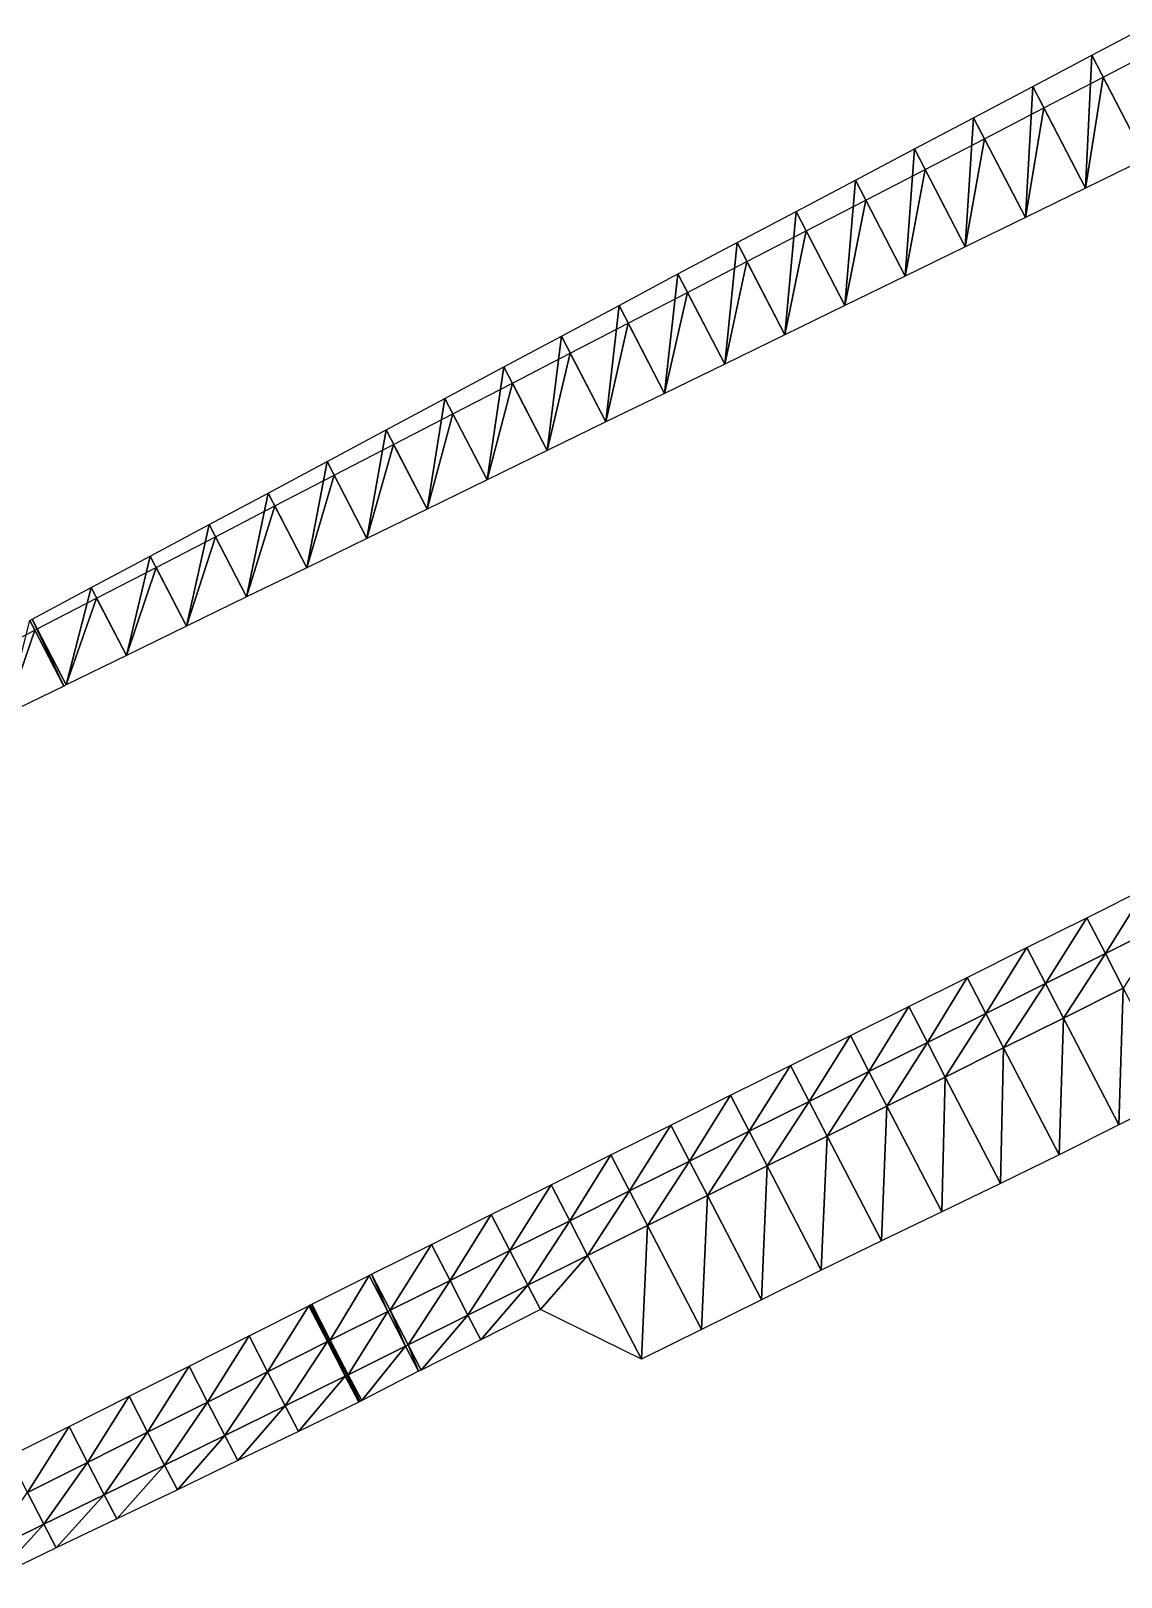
# Model space of a CAD drawing. Header units: metres. Extents: x 1882598 to 1885460, y 3171405 to 3171756.
# Drawn here: x 1882929.03 to 1882945.33, y 3171513.71 to 3171536.84 of the extents above; entities that cross this region are included whole.
import ezdxf

# ---------------------------------------------------------------- set-up
doc = ezdxf.new("R2010")
doc.units = ezdxf.units.M
doc.header["$MEASUREMENT"] = 0
doc.layers.add('Triangles surfaces projet', color=7, linetype='Continuous', true_color=0x848484)

msp = doc.modelspace()

# ---------------------------------------------------------------- linework, layer by layer
at = {"layer": 'Triangles surfaces projet'}
for points in [[(1882945.583, 3171536.841, 154.647), (1882945.696, 3171534.925, 154.705), (1882944.893, 3171536.476, 154.66), (1882945.583, 3171536.841, 154.647)], [(1882944.009, 3171536.009, 154.676), (1882944.893, 3171536.476, 154.66), (1882944.797, 3171534.487, 154.72), (1882944.009, 3171536.009, 154.676)], [(1882944.797, 3171534.487, 154.72), (1882944.893, 3171536.476, 154.66), (1882945.696, 3171534.925, 154.705), (1882944.797, 3171534.487, 154.72)], [(1882945.756, 3171536.506, 155.007), (1882945.696, 3171534.925, 155.055), (1882945.063, 3171536.148, 155.019), (1882945.756, 3171536.506, 155.007)], [(1882945.063, 3171536.148, 155.019), (1882944.797, 3171534.487, 155.07), (1882944.175, 3171535.688, 155.035), (1882945.063, 3171536.148, 155.019)], [(1882945.696, 3171534.925, 155.055), (1882944.797, 3171534.487, 155.07), (1882945.063, 3171536.148, 155.019), (1882945.696, 3171534.925, 155.055)], [(1882943.898, 3171534.049, 154.736), (1882943.125, 3171535.542, 154.692), (1882944.009, 3171536.009, 154.676), (1882943.898, 3171534.049, 154.736)], [(1882943.898, 3171534.049, 154.736), (1882944.009, 3171536.009, 154.676), (1882944.797, 3171534.487, 154.72), (1882943.898, 3171534.049, 154.736)], [(1882944.175, 3171535.688, 155.035), (1882943.898, 3171534.049, 155.086), (1882943.287, 3171535.228, 155.051), (1882944.175, 3171535.688, 155.035)], [(1882944.797, 3171534.487, 155.07), (1882943.898, 3171534.049, 155.086), (1882944.175, 3171535.688, 155.035), (1882944.797, 3171534.487, 155.07)], [(1882942.241, 3171535.075, 154.708), (1882943.125, 3171535.542, 154.692), (1882942.999, 3171533.611, 154.751), (1882942.241, 3171535.075, 154.708)], [(1882942.999, 3171533.611, 154.751), (1882943.125, 3171535.542, 154.692), (1882943.898, 3171534.049, 154.736), (1882942.999, 3171533.611, 154.751)], [(1882943.287, 3171535.228, 155.051), (1882942.999, 3171533.611, 155.101), (1882942.399, 3171534.768, 155.067), (1882943.287, 3171535.228, 155.051)], [(1882943.898, 3171534.049, 155.086), (1882942.999, 3171533.611, 155.101), (1882943.287, 3171535.228, 155.051), (1882943.898, 3171534.049, 155.086)], [(1882942.241, 3171535.075, 154.708), (1882942.1, 3171533.172, 154.766), (1882941.356, 3171534.608, 154.724), (1882942.241, 3171535.075, 154.708)], [(1882942.241, 3171535.075, 154.708), (1882942.999, 3171533.611, 154.751), (1882942.1, 3171533.172, 154.766), (1882942.241, 3171535.075, 154.708)], [(1882942.399, 3171534.768, 155.067), (1882942.1, 3171533.172, 155.116), (1882941.511, 3171534.309, 155.083), (1882942.399, 3171534.768, 155.067)], [(1882942.999, 3171533.611, 155.101), (1882942.1, 3171533.172, 155.116), (1882942.399, 3171534.768, 155.067), (1882942.999, 3171533.611, 155.101)], [(1882940.472, 3171534.141, 154.741), (1882941.356, 3171534.608, 154.724), (1882941.2, 3171532.734, 154.782), (1882940.472, 3171534.141, 154.741)], [(1882941.356, 3171534.608, 154.724), (1882942.1, 3171533.172, 154.766), (1882941.2, 3171532.734, 154.782), (1882941.356, 3171534.608, 154.724)], [(1882941.511, 3171534.309, 155.083), (1882941.2, 3171532.734, 155.132), (1882940.623, 3171533.849, 155.099), (1882941.511, 3171534.309, 155.083)], [(1882942.1, 3171533.172, 155.116), (1882941.2, 3171532.734, 155.132), (1882941.511, 3171534.309, 155.083), (1882942.1, 3171533.172, 155.116)], [(1882940.301, 3171532.296, 154.797), (1882939.588, 3171533.674, 154.757), (1882940.472, 3171534.141, 154.741), (1882940.301, 3171532.296, 154.797)], [(1882941.2, 3171532.734, 154.782), (1882940.301, 3171532.296, 154.797), (1882940.472, 3171534.141, 154.741), (1882941.2, 3171532.734, 154.782)], [(1882940.623, 3171533.849, 155.099), (1882940.301, 3171532.296, 155.147), (1882939.735, 3171533.389, 155.115), (1882940.623, 3171533.849, 155.099)], [(1882941.2, 3171532.734, 155.132), (1882940.301, 3171532.296, 155.147), (1882940.623, 3171533.849, 155.099), (1882941.2, 3171532.734, 155.132)], [(1882938.704, 3171533.207, 154.773), (1882939.588, 3171533.674, 154.757), (1882939.402, 3171531.857, 154.813), (1882938.704, 3171533.207, 154.773)], [(1882939.402, 3171531.857, 154.813), (1882939.588, 3171533.674, 154.757), (1882940.301, 3171532.296, 154.797), (1882939.402, 3171531.857, 154.813)], [(1882939.735, 3171533.389, 155.115), (1882939.402, 3171531.857, 155.163), (1882938.847, 3171532.929, 155.131), (1882939.735, 3171533.389, 155.115)], [(1882940.301, 3171532.296, 155.147), (1882939.402, 3171531.857, 155.163), (1882939.735, 3171533.389, 155.115), (1882940.301, 3171532.296, 155.147)], [(1882938.503, 3171531.419, 154.828), (1882937.822, 3171532.735, 154.789), (1882938.704, 3171533.207, 154.773), (1882938.503, 3171531.419, 154.828)], [(1882938.503, 3171531.419, 154.828), (1882938.704, 3171533.207, 154.773), (1882939.402, 3171531.857, 154.813), (1882938.503, 3171531.419, 154.828)], [(1882938.847, 3171532.929, 155.131), (1882938.503, 3171531.419, 155.178), (1882937.959, 3171532.47, 155.147), (1882938.847, 3171532.929, 155.131)], [(1882939.402, 3171531.857, 155.163), (1882938.503, 3171531.419, 155.178), (1882938.847, 3171532.929, 155.131), (1882939.402, 3171531.857, 155.163)], [(1882937.822, 3171532.735, 154.789), (1882937.626, 3171530.992, 154.843), (1882936.962, 3171532.275, 154.805), (1882937.822, 3171532.735, 154.789)], [(1882937.626, 3171530.992, 154.843), (1882937.822, 3171532.735, 154.789), (1882938.503, 3171531.419, 154.828), (1882937.626, 3171530.992, 154.843)], [(1882937.959, 3171532.47, 155.147), (1882937.626, 3171530.992, 155.193), (1882937.093, 3171532.021, 155.163), (1882937.959, 3171532.47, 155.147)], [(1882938.503, 3171531.419, 155.178), (1882937.626, 3171530.992, 155.193), (1882937.959, 3171532.47, 155.147), (1882938.503, 3171531.419, 155.178)], [(1882936.75, 3171530.564, 154.858), (1882936.102, 3171531.815, 154.821), (1882936.962, 3171532.275, 154.805), (1882936.75, 3171530.564, 154.858)], [(1882936.75, 3171530.564, 154.858), (1882936.962, 3171532.275, 154.805), (1882937.626, 3171530.992, 154.843), (1882936.75, 3171530.564, 154.858)], [(1882937.093, 3171532.021, 155.163), (1882936.75, 3171530.564, 155.208), (1882936.227, 3171531.573, 155.178), (1882937.093, 3171532.021, 155.163)], [(1882937.626, 3171530.992, 155.193), (1882936.75, 3171530.564, 155.208), (1882937.093, 3171532.021, 155.163), (1882937.626, 3171530.992, 155.193)], [(1882935.22, 3171531.343, 154.838), (1882936.102, 3171531.815, 154.821), (1882935.85, 3171530.126, 154.873), (1882935.22, 3171531.343, 154.838)], [(1882935.85, 3171530.126, 154.873), (1882936.102, 3171531.815, 154.821), (1882936.75, 3171530.564, 154.858), (1882935.85, 3171530.126, 154.873)], [(1882936.227, 3171531.573, 155.178), (1882935.85, 3171530.126, 155.223), (1882935.339, 3171531.113, 155.194), (1882936.227, 3171531.573, 155.178)], [(1882936.75, 3171530.564, 155.208), (1882935.85, 3171530.126, 155.223), (1882936.227, 3171531.573, 155.178), (1882936.75, 3171530.564, 155.208)], [(1882934.951, 3171529.688, 154.889), (1882934.338, 3171530.872, 154.854), (1882935.22, 3171531.343, 154.838), (1882934.951, 3171529.688, 154.889)], [(1882934.951, 3171529.688, 154.889), (1882935.22, 3171531.343, 154.838), (1882935.85, 3171530.126, 154.873), (1882934.951, 3171529.688, 154.889)], [(1882935.339, 3171531.113, 155.194), (1882934.951, 3171529.688, 155.239), (1882934.451, 3171530.653, 155.21), (1882935.339, 3171531.113, 155.194)], [(1882935.85, 3171530.126, 155.223), (1882934.951, 3171529.688, 155.239), (1882935.339, 3171531.113, 155.194), (1882935.85, 3171530.126, 155.223)], [(1882934.338, 3171530.872, 154.854), (1882934.052, 3171529.249, 154.904), (1882933.457, 3171530.4, 154.87), (1882934.338, 3171530.872, 154.854)], [(1882934.338, 3171530.872, 154.854), (1882934.951, 3171529.688, 154.889), (1882934.052, 3171529.249, 154.904), (1882934.338, 3171530.872, 154.854)], [(1882934.451, 3171530.653, 155.21), (1882934.052, 3171529.249, 155.254), (1882933.563, 3171530.194, 155.226), (1882934.451, 3171530.653, 155.21)], [(1882934.951, 3171529.688, 155.239), (1882934.052, 3171529.249, 155.254), (1882934.451, 3171530.653, 155.21), (1882934.951, 3171529.688, 155.239)], [(1882933.153, 3171528.811, 154.919), (1882932.575, 3171529.928, 154.887), (1882933.457, 3171530.4, 154.87), (1882933.153, 3171528.811, 154.919)], [(1882933.457, 3171530.4, 154.87), (1882934.052, 3171529.249, 154.904), (1882933.153, 3171528.811, 154.919), (1882933.457, 3171530.4, 154.87)], [(1882933.563, 3171530.194, 155.226), (1882933.153, 3171528.811, 155.269), (1882932.675, 3171529.734, 155.242), (1882933.563, 3171530.194, 155.226)], [(1882934.052, 3171529.249, 155.254), (1882933.153, 3171528.811, 155.269), (1882933.563, 3171530.194, 155.226), (1882934.052, 3171529.249, 155.254)], [(1882931.693, 3171529.456, 154.903), (1882932.575, 3171529.928, 154.887), (1882932.254, 3171528.373, 154.935), (1882931.693, 3171529.456, 154.903)], [(1882932.254, 3171528.373, 154.935), (1882932.575, 3171529.928, 154.887), (1882933.153, 3171528.811, 154.919), (1882932.254, 3171528.373, 154.935)], [(1882932.675, 3171529.734, 155.242), (1882932.254, 3171528.373, 155.285), (1882931.787, 3171529.274, 155.258), (1882932.675, 3171529.734, 155.242)], [(1882933.153, 3171528.811, 155.269), (1882932.254, 3171528.373, 155.285), (1882932.675, 3171529.734, 155.242), (1882933.153, 3171528.811, 155.269)], [(1882931.355, 3171527.935, 154.95), (1882930.811, 3171528.985, 154.919), (1882931.693, 3171529.456, 154.903), (1882931.355, 3171527.935, 154.95)], [(1882931.355, 3171527.935, 154.95), (1882931.693, 3171529.456, 154.903), (1882932.254, 3171528.373, 154.935), (1882931.355, 3171527.935, 154.95)], [(1882931.787, 3171529.274, 155.258), (1882931.355, 3171527.935, 155.3), (1882930.899, 3171528.814, 155.274), (1882931.787, 3171529.274, 155.258)], [(1882932.254, 3171528.373, 155.285), (1882931.355, 3171527.935, 155.3), (1882931.787, 3171529.274, 155.258), (1882932.254, 3171528.373, 155.285)], [(1882929.929, 3171528.513, 154.936), (1882930.811, 3171528.985, 154.919), (1882930.456, 3171527.496, 154.965), (1882929.929, 3171528.513, 154.936)], [(1882930.456, 3171527.496, 154.965), (1882930.811, 3171528.985, 154.919), (1882931.355, 3171527.935, 154.95), (1882930.456, 3171527.496, 154.965)], [(1882930.899, 3171528.814, 155.274), (1882930.456, 3171527.496, 155.315), (1882930.011, 3171528.355, 155.29), (1882930.899, 3171528.814, 155.274)], [(1882931.355, 3171527.935, 155.3), (1882930.456, 3171527.496, 155.315), (1882930.899, 3171528.814, 155.274), (1882931.355, 3171527.935, 155.3)], [(1882929.556, 3171527.058, 154.981), (1882929.047, 3171528.041, 154.952), (1882929.929, 3171528.513, 154.936), (1882929.556, 3171527.058, 154.981)], [(1882929.929, 3171528.513, 154.936), (1882930.456, 3171527.496, 154.965), (1882929.556, 3171527.058, 154.981), (1882929.929, 3171528.513, 154.936)], [(1882930.011, 3171528.355, 155.29), (1882929.556, 3171527.058, 155.331), (1882929.123, 3171527.895, 155.306), (1882930.011, 3171528.355, 155.29)], [(1882930.456, 3171527.496, 155.315), (1882929.556, 3171527.058, 155.331), (1882930.011, 3171528.355, 155.29), (1882930.456, 3171527.496, 155.315)], [(1882929.01, 3171528.021, 154.953), (1882929.519, 3171527.039, 154.981), (1882928.657, 3171526.62, 154.99), (1882929.01, 3171528.021, 154.953)], [(1882929.01, 3171528.021, 154.953), (1882929.047, 3171528.041, 154.952), (1882929.519, 3171527.039, 154.981), (1882929.01, 3171528.021, 154.953)], [(1882929.556, 3171527.058, 154.981), (1882929.519, 3171527.039, 154.981), (1882929.047, 3171528.041, 154.952), (1882929.556, 3171527.058, 154.981)], [(1882929.086, 3171527.875, 155.307), (1882928.657, 3171526.62, 155.34), (1882928.235, 3171527.435, 155.316), (1882929.086, 3171527.875, 155.307)], [(1882929.519, 3171527.039, 155.331), (1882928.657, 3171526.62, 155.34), (1882929.086, 3171527.875, 155.307), (1882929.519, 3171527.039, 155.331)], [(1882929.123, 3171527.895, 155.306), (1882929.519, 3171527.039, 155.331), (1882929.086, 3171527.875, 155.307), (1882929.123, 3171527.895, 155.306)], [(1882929.556, 3171527.058, 155.331), (1882929.519, 3171527.039, 155.331), (1882929.123, 3171527.895, 155.306), (1882929.556, 3171527.058, 155.331)], [(1882945.711, 3171524.021, 155.406), (1882945.095, 3171523.037, 154.817), (1882944.816, 3171523.575, 155.423), (1882945.711, 3171524.021, 155.406)], [(1882945.99, 3171523.483, 154.8), (1882945.095, 3171523.037, 154.817), (1882945.711, 3171524.021, 155.406), (1882945.99, 3171523.483, 154.8)], [(1882944.2, 3171522.59, 154.833), (1882943.921, 3171523.128, 155.439), (1882944.816, 3171523.575, 155.423), (1882944.2, 3171522.59, 154.833)], [(1882944.2, 3171522.59, 154.833), (1882944.816, 3171523.575, 155.423), (1882945.095, 3171523.037, 154.817), (1882944.2, 3171522.59, 154.833)], [(1882945.363, 3171522.519, 154.817), (1882945.095, 3171523.037, 154.817), (1882945.99, 3171523.483, 154.8), (1882945.363, 3171522.519, 154.817)], [(1882943.027, 3171522.682, 155.456), (1882943.921, 3171523.128, 155.439), (1882943.305, 3171522.144, 154.85), (1882943.027, 3171522.682, 155.456)], [(1882943.305, 3171522.144, 154.85), (1882943.921, 3171523.128, 155.439), (1882944.2, 3171522.59, 154.833), (1882943.305, 3171522.144, 154.85)], [(1882944.468, 3171522.073, 154.833), (1882944.2, 3171522.59, 154.833), (1882945.095, 3171523.037, 154.817), (1882944.468, 3171522.073, 154.833)], [(1882945.363, 3171522.519, 154.817), (1882944.468, 3171522.073, 154.833), (1882945.095, 3171523.037, 154.817), (1882945.363, 3171522.519, 154.817)], [(1882942.433, 3171521.709, 154.866), (1882942.154, 3171522.247, 155.472), (1882943.027, 3171522.682, 155.456), (1882942.433, 3171521.709, 154.866)], [(1882943.027, 3171522.682, 155.456), (1882943.305, 3171522.144, 154.85), (1882942.433, 3171521.709, 154.866), (1882943.027, 3171522.682, 155.456)], [(1882944.2, 3171522.59, 154.833), (1882943.573, 3171521.626, 154.85), (1882943.305, 3171522.144, 154.85), (1882944.2, 3171522.59, 154.833)], [(1882944.468, 3171522.073, 154.833), (1882943.573, 3171521.626, 154.85), (1882944.2, 3171522.59, 154.833), (1882944.468, 3171522.073, 154.833)], [(1882944.468, 3171522.073, 154.833), (1882945.363, 3171522.519, 154.817), (1882945.295, 3171520.475, 156.633), (1882944.468, 3171522.073, 154.833)], [(1882945.295, 3171520.475, 156.633), (1882945.363, 3171522.519, 154.817), (1882946.188, 3171520.926, 156.611), (1882945.295, 3171520.475, 156.633)], [(1882941.56, 3171521.273, 154.882), (1882941.281, 3171521.812, 155.488), (1882942.154, 3171522.247, 155.472), (1882941.56, 3171521.273, 154.882)], [(1882942.433, 3171521.709, 154.866), (1882941.56, 3171521.273, 154.882), (1882942.154, 3171522.247, 155.472), (1882942.433, 3171521.709, 154.866)], [(1882942.433, 3171521.709, 154.866), (1882943.305, 3171522.144, 154.85), (1882942.7, 3171521.191, 154.866), (1882942.433, 3171521.709, 154.866)], [(1882943.305, 3171522.144, 154.85), (1882943.573, 3171521.626, 154.85), (1882942.7, 3171521.191, 154.866), (1882943.305, 3171522.144, 154.85)], [(1882944.402, 3171520.025, 156.653), (1882943.573, 3171521.626, 154.85), (1882944.468, 3171522.073, 154.833), (1882944.402, 3171520.025, 156.653)], [(1882944.468, 3171522.073, 154.833), (1882945.295, 3171520.475, 156.633), (1882944.402, 3171520.025, 156.653), (1882944.468, 3171522.073, 154.833)], [(1882941.281, 3171521.812, 155.488), (1882940.665, 3171520.827, 154.899), (1882940.386, 3171521.365, 155.505), (1882941.281, 3171521.812, 155.488)], [(1882941.56, 3171521.273, 154.882), (1882940.665, 3171520.827, 154.899), (1882941.281, 3171521.812, 155.488), (1882941.56, 3171521.273, 154.882)], [(1882941.56, 3171521.273, 154.882), (1882942.433, 3171521.709, 154.866), (1882941.828, 3171520.756, 154.882), (1882941.56, 3171521.273, 154.882)], [(1882942.7, 3171521.191, 154.866), (1882941.828, 3171520.756, 154.882), (1882942.433, 3171521.709, 154.866), (1882942.7, 3171521.191, 154.866)], [(1882943.524, 3171519.6, 156.658), (1882942.7, 3171521.191, 154.866), (1882943.573, 3171521.626, 154.85), (1882943.524, 3171519.6, 156.658)], [(1882943.573, 3171521.626, 154.85), (1882944.402, 3171520.025, 156.653), (1882943.524, 3171519.6, 156.658), (1882943.573, 3171521.626, 154.85)], [(1882939.77, 3171520.381, 154.915), (1882939.491, 3171520.919, 155.521), (1882940.386, 3171521.365, 155.505), (1882939.77, 3171520.381, 154.915)], [(1882940.665, 3171520.827, 154.899), (1882939.77, 3171520.381, 154.915), (1882940.386, 3171521.365, 155.505), (1882940.665, 3171520.827, 154.899)], [(1882940.665, 3171520.827, 154.899), (1882941.56, 3171521.273, 154.882), (1882940.933, 3171520.309, 154.899), (1882940.665, 3171520.827, 154.899)], [(1882940.933, 3171520.309, 154.899), (1882941.56, 3171521.273, 154.882), (1882941.828, 3171520.756, 154.882), (1882940.933, 3171520.309, 154.899)], [(1882942.647, 3171519.175, 156.663), (1882941.828, 3171520.756, 154.882), (1882942.7, 3171521.191, 154.866), (1882942.647, 3171519.175, 156.663)], [(1882942.647, 3171519.175, 156.663), (1882942.7, 3171521.191, 154.866), (1882943.524, 3171519.6, 156.658), (1882942.647, 3171519.175, 156.663)], [(1882939.491, 3171520.919, 155.521), (1882938.875, 3171519.934, 154.932), (1882938.597, 3171520.472, 155.538), (1882939.491, 3171520.919, 155.521)], [(1882939.77, 3171520.381, 154.915), (1882938.875, 3171519.934, 154.932), (1882939.491, 3171520.919, 155.521), (1882939.77, 3171520.381, 154.915)], [(1882939.77, 3171520.381, 154.915), (1882940.665, 3171520.827, 154.899), (1882940.038, 3171519.863, 154.915), (1882939.77, 3171520.381, 154.915)], [(1882940.038, 3171519.863, 154.915), (1882940.665, 3171520.827, 154.899), (1882940.933, 3171520.309, 154.899), (1882940.038, 3171519.863, 154.915)], [(1882941.828, 3171520.756, 154.882), (1882941.746, 3171518.739, 156.668), (1882940.933, 3171520.309, 154.899), (1882941.828, 3171520.756, 154.882)], [(1882941.746, 3171518.739, 156.668), (1882941.828, 3171520.756, 154.882), (1882942.647, 3171519.175, 156.663), (1882941.746, 3171518.739, 156.668)], [(1882937.98, 3171519.488, 154.949), (1882937.702, 3171520.026, 155.554), (1882938.597, 3171520.472, 155.538), (1882937.98, 3171519.488, 154.949)], [(1882937.98, 3171519.488, 154.949), (1882938.597, 3171520.472, 155.538), (1882938.875, 3171519.934, 154.932), (1882937.98, 3171519.488, 154.949)], [(1882939.143, 3171519.417, 154.932), (1882938.875, 3171519.934, 154.932), (1882939.77, 3171520.381, 154.915), (1882939.143, 3171519.417, 154.932)], [(1882939.77, 3171520.381, 154.915), (1882940.038, 3171519.863, 154.915), (1882939.143, 3171519.417, 154.932), (1882939.77, 3171520.381, 154.915)], [(1882940.038, 3171519.863, 154.915), (1882940.933, 3171520.309, 154.899), (1882940.847, 3171518.301, 156.674), (1882940.038, 3171519.863, 154.915)], [(1882940.847, 3171518.301, 156.674), (1882940.933, 3171520.309, 154.899), (1882941.746, 3171518.739, 156.668), (1882940.847, 3171518.301, 156.674)], [(1882936.807, 3171519.579, 155.571), (1882937.702, 3171520.026, 155.554), (1882937.085, 3171519.041, 154.965), (1882936.807, 3171519.579, 155.571)], [(1882937.98, 3171519.488, 154.949), (1882937.085, 3171519.041, 154.965), (1882937.702, 3171520.026, 155.554), (1882937.98, 3171519.488, 154.949)], [(1882937.98, 3171519.488, 154.949), (1882938.875, 3171519.934, 154.932), (1882938.248, 3171518.97, 154.949), (1882937.98, 3171519.488, 154.949)], [(1882939.143, 3171519.417, 154.932), (1882938.248, 3171518.97, 154.949), (1882938.875, 3171519.934, 154.932), (1882939.143, 3171519.417, 154.932)], [(1882939.951, 3171517.857, 156.688), (1882939.143, 3171519.417, 154.932), (1882940.038, 3171519.863, 154.915), (1882939.951, 3171517.857, 156.688)], [(1882940.847, 3171518.301, 156.674), (1882939.951, 3171517.857, 156.688), (1882940.038, 3171519.863, 154.915), (1882940.847, 3171518.301, 156.674)], [(1882935.912, 3171519.133, 155.588), (1882936.807, 3171519.579, 155.571), (1882936.19, 3171518.595, 154.982), (1882935.912, 3171519.133, 155.588)], [(1882936.19, 3171518.595, 154.982), (1882936.807, 3171519.579, 155.571), (1882937.085, 3171519.041, 154.965), (1882936.19, 3171518.595, 154.982)], [(1882937.085, 3171519.041, 154.965), (1882937.98, 3171519.488, 154.949), (1882937.353, 3171518.524, 154.965), (1882937.085, 3171519.041, 154.965)], [(1882937.98, 3171519.488, 154.949), (1882938.248, 3171518.97, 154.949), (1882937.353, 3171518.524, 154.965), (1882937.98, 3171519.488, 154.949)], [(1882939.054, 3171517.413, 156.702), (1882938.248, 3171518.97, 154.949), (1882939.143, 3171519.417, 154.932), (1882939.054, 3171517.413, 156.702)], [(1882939.951, 3171517.857, 156.688), (1882939.054, 3171517.413, 156.702), (1882939.143, 3171519.417, 154.932), (1882939.951, 3171517.857, 156.688)], [(1882935.295, 3171518.149, 154.998), (1882935.017, 3171518.687, 155.604), (1882935.912, 3171519.133, 155.588), (1882935.295, 3171518.149, 154.998)], [(1882935.295, 3171518.149, 154.998), (1882935.912, 3171519.133, 155.588), (1882936.19, 3171518.595, 154.982), (1882935.295, 3171518.149, 154.998)], [(1882936.19, 3171518.595, 154.982), (1882937.085, 3171519.041, 154.965), (1882936.458, 3171518.077, 154.982), (1882936.19, 3171518.595, 154.982)], [(1882937.353, 3171518.524, 154.965), (1882936.458, 3171518.077, 154.982), (1882937.085, 3171519.041, 154.965), (1882937.353, 3171518.524, 154.965)], [(1882938.158, 3171516.969, 156.716), (1882937.353, 3171518.524, 154.965), (1882938.248, 3171518.97, 154.949), (1882938.158, 3171516.969, 156.716)], [(1882938.248, 3171518.97, 154.949), (1882939.054, 3171517.413, 156.702), (1882938.158, 3171516.969, 156.716), (1882938.248, 3171518.97, 154.949)], [(1882935.017, 3171518.687, 155.604), (1882934.4, 3171517.702, 155.015), (1882934.122, 3171518.24, 155.621), (1882935.017, 3171518.687, 155.604)], [(1882934.4, 3171517.702, 155.015), (1882935.017, 3171518.687, 155.604), (1882935.295, 3171518.149, 154.998), (1882934.4, 3171517.702, 155.015)], [(1882935.295, 3171518.149, 154.998), (1882936.19, 3171518.595, 154.982), (1882935.563, 3171517.631, 154.998), (1882935.295, 3171518.149, 154.998)], [(1882936.458, 3171518.077, 154.982), (1882935.563, 3171517.631, 154.998), (1882936.19, 3171518.595, 154.982), (1882936.458, 3171518.077, 154.982)], [(1882937.353, 3171518.524, 154.965), (1882936.646, 3171517.714, 155.391), (1882936.458, 3171518.077, 154.982), (1882937.353, 3171518.524, 154.965)], [(1882938.158, 3171516.969, 156.716), (1882936.646, 3171517.714, 155.391), (1882937.353, 3171518.524, 154.965), (1882938.158, 3171516.969, 156.716)], [(1882934.084, 3171518.221, 155.622), (1882934.122, 3171518.24, 155.621), (1882934.363, 3171517.683, 155.016), (1882934.084, 3171518.221, 155.622)], [(1882934.363, 3171517.683, 155.016), (1882934.122, 3171518.24, 155.621), (1882934.4, 3171517.702, 155.015), (1882934.363, 3171517.683, 155.016)], [(1882934.084, 3171518.221, 155.622), (1882933.505, 3171517.256, 155.026), (1882933.227, 3171517.794, 155.632), (1882934.084, 3171518.221, 155.622)], [(1882933.505, 3171517.256, 155.026), (1882934.084, 3171518.221, 155.622), (1882934.363, 3171517.683, 155.016), (1882933.505, 3171517.256, 155.026)], [(1882935.295, 3171518.149, 154.998), (1882934.668, 3171517.185, 155.015), (1882934.4, 3171517.702, 155.015), (1882935.295, 3171518.149, 154.998)], [(1882935.295, 3171518.149, 154.998), (1882935.563, 3171517.631, 154.998), (1882934.668, 3171517.185, 155.015), (1882935.295, 3171518.149, 154.998)], [(1882935.755, 3171517.261, 155.415), (1882935.563, 3171517.631, 154.998), (1882936.458, 3171518.077, 154.982), (1882935.755, 3171517.261, 155.415)], [(1882935.755, 3171517.261, 155.415), (1882936.458, 3171518.077, 154.982), (1882936.646, 3171517.714, 155.391), (1882935.755, 3171517.261, 155.415)], [(1882933.461, 3171517.233, 155.026), (1882933.182, 3171517.771, 155.632), (1882933.205, 3171517.782, 155.632), (1882933.461, 3171517.233, 155.026)], [(1882933.227, 3171517.794, 155.632), (1882933.483, 3171517.244, 155.026), (1882933.205, 3171517.782, 155.632), (1882933.227, 3171517.794, 155.632)], [(1882933.461, 3171517.233, 155.026), (1882933.205, 3171517.782, 155.632), (1882933.483, 3171517.244, 155.026), (1882933.461, 3171517.233, 155.026)], [(1882933.227, 3171517.794, 155.632), (1882933.505, 3171517.256, 155.026), (1882933.483, 3171517.244, 155.026), (1882933.227, 3171517.794, 155.632)], [(1882932.568, 3171516.782, 155.038), (1882932.29, 3171517.32, 155.644), (1882933.182, 3171517.771, 155.632), (1882932.568, 3171516.782, 155.038)], [(1882933.461, 3171517.233, 155.026), (1882932.568, 3171516.782, 155.038), (1882933.182, 3171517.771, 155.632), (1882933.461, 3171517.233, 155.026)], [(1882933.773, 3171516.738, 155.026), (1882933.505, 3171517.256, 155.026), (1882934.363, 3171517.683, 155.016), (1882933.773, 3171516.738, 155.026)], [(1882933.773, 3171516.738, 155.026), (1882934.363, 3171517.683, 155.016), (1882934.631, 3171517.166, 155.016), (1882933.773, 3171516.738, 155.026)], [(1882934.631, 3171517.166, 155.016), (1882934.363, 3171517.683, 155.016), (1882934.4, 3171517.702, 155.015), (1882934.631, 3171517.166, 155.016)], [(1882934.631, 3171517.166, 155.016), (1882934.4, 3171517.702, 155.015), (1882934.668, 3171517.185, 155.015), (1882934.631, 3171517.166, 155.016)], [(1882934.668, 3171517.185, 155.015), (1882935.563, 3171517.631, 154.998), (1882934.863, 3171516.808, 155.439), (1882934.668, 3171517.185, 155.015)], [(1882935.755, 3171517.261, 155.415), (1882934.863, 3171516.808, 155.439), (1882935.563, 3171517.631, 154.998), (1882935.755, 3171517.261, 155.415)], [(1882931.671, 3171516.329, 155.05), (1882931.393, 3171516.868, 155.656), (1882932.29, 3171517.32, 155.644), (1882931.671, 3171516.329, 155.05)], [(1882931.671, 3171516.329, 155.05), (1882932.29, 3171517.32, 155.644), (1882932.568, 3171516.782, 155.038), (1882931.671, 3171516.329, 155.05)], [(1882932.832, 3171516.274, 155.038), (1882932.568, 3171516.782, 155.038), (1882933.461, 3171517.233, 155.026), (1882932.832, 3171516.274, 155.038)], [(1882932.832, 3171516.274, 155.038), (1882933.461, 3171517.233, 155.026), (1882933.729, 3171516.716, 155.026), (1882932.832, 3171516.274, 155.038)], [(1882933.461, 3171517.233, 155.026), (1882933.483, 3171517.244, 155.026), (1882933.729, 3171516.716, 155.026), (1882933.461, 3171517.233, 155.026)], [(1882933.483, 3171517.244, 155.026), (1882933.505, 3171517.256, 155.026), (1882933.751, 3171516.727, 155.026), (1882933.483, 3171517.244, 155.026)], [(1882933.729, 3171516.716, 155.026), (1882933.483, 3171517.244, 155.026), (1882933.751, 3171516.727, 155.026), (1882933.729, 3171516.716, 155.026)], [(1882933.773, 3171516.738, 155.026), (1882933.751, 3171516.727, 155.026), (1882933.505, 3171517.256, 155.026), (1882933.773, 3171516.738, 155.026)], [(1882933.975, 3171516.35, 155.463), (1882933.773, 3171516.738, 155.026), (1882934.631, 3171517.166, 155.016), (1882933.975, 3171516.35, 155.463)], [(1882933.975, 3171516.35, 155.463), (1882934.631, 3171517.166, 155.016), (1882934.826, 3171516.789, 155.44), (1882933.975, 3171516.35, 155.463)], [(1882934.826, 3171516.789, 155.44), (1882934.631, 3171517.166, 155.016), (1882934.668, 3171517.185, 155.015), (1882934.826, 3171516.789, 155.44)], [(1882934.826, 3171516.789, 155.44), (1882934.668, 3171517.185, 155.015), (1882934.863, 3171516.808, 155.439), (1882934.826, 3171516.789, 155.44)], [(1882930.774, 3171515.877, 155.062), (1882930.496, 3171516.416, 155.668), (1882931.393, 3171516.868, 155.656), (1882930.774, 3171515.877, 155.062)], [(1882930.774, 3171515.877, 155.062), (1882931.393, 3171516.868, 155.656), (1882931.671, 3171516.329, 155.05), (1882930.774, 3171515.877, 155.062)], [(1882931.93, 3171515.829, 155.05), (1882931.671, 3171516.329, 155.05), (1882932.568, 3171516.782, 155.038), (1882931.93, 3171515.829, 155.05)], [(1882932.568, 3171516.782, 155.038), (1882932.832, 3171516.274, 155.038), (1882931.93, 3171515.829, 155.05), (1882932.568, 3171516.782, 155.038)], [(1882932.832, 3171516.274, 155.038), (1882933.729, 3171516.716, 155.026), (1882933.029, 3171515.891, 155.468), (1882932.832, 3171516.274, 155.038)], [(1882933.029, 3171515.891, 155.468), (1882933.729, 3171516.716, 155.026), (1882933.93, 3171516.327, 155.464), (1882933.029, 3171515.891, 155.468)], [(1882933.93, 3171516.327, 155.464), (1882933.729, 3171516.716, 155.026), (1882933.751, 3171516.727, 155.026), (1882933.93, 3171516.327, 155.464)], [(1882933.773, 3171516.738, 155.026), (1882933.952, 3171516.338, 155.464), (1882933.751, 3171516.727, 155.026), (1882933.773, 3171516.738, 155.026)], [(1882933.93, 3171516.327, 155.464), (1882933.751, 3171516.727, 155.026), (1882933.952, 3171516.338, 155.464), (1882933.93, 3171516.327, 155.464)], [(1882933.952, 3171516.338, 155.464), (1882933.773, 3171516.738, 155.026), (1882933.975, 3171516.35, 155.463), (1882933.952, 3171516.338, 155.464)], [(1882929.599, 3171515.965, 155.68), (1882930.496, 3171516.416, 155.668), (1882929.876, 3171515.426, 155.074), (1882929.599, 3171515.965, 155.68)], [(1882929.876, 3171515.426, 155.074), (1882930.496, 3171516.416, 155.668), (1882930.774, 3171515.877, 155.062), (1882929.876, 3171515.426, 155.074)], [(1882931.671, 3171516.329, 155.05), (1882931.027, 3171515.386, 155.062), (1882930.774, 3171515.877, 155.062), (1882931.671, 3171516.329, 155.05)], [(1882931.671, 3171516.329, 155.05), (1882931.93, 3171515.829, 155.05), (1882931.027, 3171515.386, 155.062), (1882931.671, 3171516.329, 155.05)], [(1882931.93, 3171515.829, 155.05), (1882932.832, 3171516.274, 155.038), (1882932.124, 3171515.454, 155.473), (1882931.93, 3171515.829, 155.05)], [(1882933.029, 3171515.891, 155.468), (1882932.124, 3171515.454, 155.473), (1882932.832, 3171516.274, 155.038), (1882933.029, 3171515.891, 155.468)], [(1882929.599, 3171515.965, 155.68), (1882928.978, 3171514.976, 155.086), (1882928.701, 3171515.514, 155.692), (1882929.599, 3171515.965, 155.68)], [(1882929.876, 3171515.426, 155.074), (1882928.978, 3171514.976, 155.086), (1882929.599, 3171515.965, 155.68), (1882929.876, 3171515.426, 155.074)], [(1882930.774, 3171515.877, 155.062), (1882930.125, 3171514.943, 155.074), (1882929.876, 3171515.426, 155.074), (1882930.774, 3171515.877, 155.062)], [(1882931.027, 3171515.386, 155.062), (1882930.125, 3171514.943, 155.074), (1882930.774, 3171515.877, 155.062), (1882931.027, 3171515.386, 155.062)], [(1882931.027, 3171515.386, 155.062), (1882931.93, 3171515.829, 155.05), (1882931.218, 3171515.017, 155.477), (1882931.027, 3171515.386, 155.062)], [(1882931.218, 3171515.017, 155.477), (1882931.93, 3171515.829, 155.05), (1882932.124, 3171515.454, 155.473), (1882931.218, 3171515.017, 155.477)], [(1882928.978, 3171514.976, 155.086), (1882929.876, 3171515.426, 155.074), (1882929.222, 3171514.502, 155.086), (1882928.978, 3171514.976, 155.086)], [(1882929.222, 3171514.502, 155.086), (1882929.876, 3171515.426, 155.074), (1882930.125, 3171514.943, 155.074), (1882929.222, 3171514.502, 155.086)], [(1882930.311, 3171514.581, 155.482), (1882930.125, 3171514.943, 155.074), (1882931.027, 3171515.386, 155.062), (1882930.311, 3171514.581, 155.482)], [(1882931.027, 3171515.386, 155.062), (1882931.218, 3171515.017, 155.477), (1882930.311, 3171514.581, 155.482), (1882931.027, 3171515.386, 155.062)], [(1882929.222, 3171514.502, 155.086), (1882928.318, 3171514.06, 155.098), (1882928.978, 3171514.976, 155.086), (1882929.222, 3171514.502, 155.086)], [(1882929.405, 3171514.146, 155.486), (1882929.222, 3171514.502, 155.086), (1882930.125, 3171514.943, 155.074), (1882929.405, 3171514.146, 155.486)], [(1882930.125, 3171514.943, 155.074), (1882930.311, 3171514.581, 155.482), (1882929.405, 3171514.146, 155.486), (1882930.125, 3171514.943, 155.074)], [(1882928.497, 3171513.711, 155.49), (1882928.318, 3171514.06, 155.098), (1882929.222, 3171514.502, 155.086), (1882928.497, 3171513.711, 155.49)], [(1882929.222, 3171514.502, 155.086), (1882929.405, 3171514.146, 155.486), (1882928.497, 3171513.711, 155.49), (1882929.222, 3171514.502, 155.086)]]:
    msp.add_3dface(points, dxfattribs=at)

doc.saveas('drawing.dxf')
